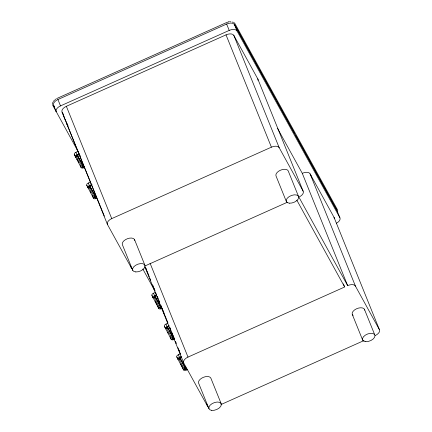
<?xml version="1.0" encoding="UTF-8"?>
<svg xmlns="http://www.w3.org/2000/svg" width="432" height="432" viewBox="0 0 432 432"><rect width="100%" height="100%" fill="white"/><g stroke="black" fill="none" stroke-linecap="round" stroke-linejoin="round"><path stroke-width="0.65" d="M77.377 155.309L76.561 156.697L77.377 155.309L82.76 165.067L83.273 165.083M89.786 186.019L89.246 186.586L89.705 186.014A1.723 1.431 -28.8 0 1 89.278 187.245L89.953 186.057L89.041 186.872L88.97 187.407L89.802 186.176M161.676 307.881L160.493 308.119L159.797 307.822L154.159 297.599L155.072 296.114L154.467 297.421L154.991 296.352L156.389 295.693M168.858 326.565L166.795 327.78L167.794 327.116L167.395 326.851L167.152 328.012L166.936 328.293L166.795 327.78L166.633 328.46L172.271 338.693L172.967 338.99L174.15 338.747M186.381 369.446L185.139 366.962L185.452 366.768L185.695 367.497L185.393 367.562L179.663 357.399L179.744 357.696A1.723 1.431 -28.8 0 1 179.318 358.933L180.112 357.507L179.005 359.095L184.642 369.328L185.344 369.625L186.527 369.382M77.08 156.244L77.296 155.299A1.723 1.431 -28.8 0 1 76.869 156.535L77.425 155.261M89.71 185.841L89.635 186.651M154.435 296.768C156.06 294.727 152.917 300.159 154.877 296.163A1.723 1.431 -28.8 0 1 154.467 297.427C154.937 295.931 154.445 297.211 154.975 296.201M167.465 326.781L167.378 327.375A1.723 1.431 -28.8 0 1 166.941 328.298L166.909 327.64L167.735 326.873M179.312 358.927C181.143 356.011 177.277 361.228 180.112 357.507M179.264 358.765L178.983 358.97L179.771 357.485L179.005 359.095M91.762 185.258C86.567 187.844 91.978 184.869 89.462 186.527L89.246 186.586M154.575 296.633C156.487 295.315 153.495 297.599 154.413 297.259M167.551 326.716L166.633 328.471L167.665 326.905M179.291 358.549L179.021 358.7L180.041 357.539M77.15 155.779L76.723 156.017L77.474 155.218M89.883 185.933L89.489 186.959M77.236 155.655L76.837 155.871L77.274 155.201L76.561 156.708L82.15 166.855L82.895 167.227L84.078 166.984M89.224 187.078L88.943 187.283L89.683 185.917L88.97 187.418L94.608 197.645L95.305 197.937L96.487 197.699M166.887 328.028L166.606 328.207L167.351 327.256L166.606 328.342L166.887 328.131M83.295 167.211C84.175 166.028 81.626 164.03 82.922 164.673C82.663 163.723 83.63 166.25 83.938 167.049M95.704 197.921L95.386 195.604L94.252 195.07M160.893 308.102C161.584 306.979 159.678 304.987 160.11 305.419M173.367 338.974C174.053 337.549 171.86 335.794 172.973 336.258M185.744 369.608L185.539 367.546L185.188 366.957L184.664 366.962L185.366 367.297L185.954 369.571M155.023 296.158L154.904 296.503L155.131 296.071M82.895 167.227L83.036 165.472L82.269 164.533L82.976 164.889L83.506 167.173M95.472 195.334L96.358 197.419L95.305 197.937C96.741 196.733 93.625 194.551 95.261 195.399C95.105 194.389 95.931 196.97 96.131 197.829M154.759 295.963L159.991 305.473C160.391 306.801 162.367 307.336 160.493 308.119C161.633 306.191 158.895 305.305 160.612 305.365M174.02 338.472L172.967 338.99C174.058 337.954 172.055 335.804 172.627 336.35M185.695 367.497L186.397 369.106L185.344 369.625C186.667 368.264 183.767 366.595 185.512 367.016M83.09 167.227C84.051 166.201 81.864 164.144 82.744 164.56M95.499 197.942L95.402 195.874L94.381 195.172L95.402 196.177L95.121 197.915M160.688 308.119L160.591 306.056L159.5 305.305M173.162 338.99L173.016 336.928L172.13 336.258L173.065 337.23L172.784 338.969M185.539 369.625L185.441 367.562L184.599 366.849L185.49 368.199L185.161 369.598M160.466 306.612L159.797 307.822L160.391 306.936L160.396 306.007L154.813 295.893M184.604 366.919L185.285 367.762A1.723 1.431 -30.4 0 1 184.864 369.004L184.642 369.328L185.242 368.442L185.225 367.486L182.11 362.335M83.063 164.619L83.948 166.709L83.16 166.903L82.415 166.606L82.777 165.089L77.468 155.628M95.418 197.613C94.084 197.51 96.088 195.88 94.802 195.291L89.57 185.782M173.081 338.666L172.487 338.369L172.908 337.127L172.195 336.177L172.994 336.436L173.794 338.882M185.452 369.295C184.491 369.29 185.026 367.573 185.819 367.799M179.523 358.641L179.804 357.448M77.339 155.353L77.225 155.936M52.547 102.584L52.418 104.463M179.264 358.663L178.983 358.841L179.982 357.577M89.705 186.014L89.548 186.316L89.748 186.068M154.942 296.249L154.678 297.14M77.312 155.401L76.534 156.573L76.815 156.368M89.224 186.975L88.949 187.153L89.689 186.203M167.351 327.256L167.297 327.704M167.384 327.164L166.639 328.072L166.914 327.915M161.104 308.07L160.493 305.321M76.631 156.163L76.891 156.038L76.54 156.438L76.815 156.26M154.899 296.023L154.17 297.194L154.44 297.049M82.717 167.2C84.04 165.926 81.513 164.349 83.144 164.835M160.315 308.097C161.741 307.093 159.16 304.943 160.245 305.473M167.346 327.305L167.125 327.58L167.503 326.749M179.501 358.209L179.728 357.561C179.096 358.83 179.658 358.355 179.879 357.377M167.125 327.958L167.476 327.299M82.55 167.162L82.949 165.456L82.247 164.527L82.939 165.769L82.409 167.103M94.959 197.872L95.359 196.166L94.468 195.21M160.148 308.054L160.547 306.347L159.57 305.354M172.622 338.926L173.021 337.219L172.044 336.226M184.999 369.56L185.436 368.188L184.756 366.952L185.387 368.167L184.858 369.5M77.209 155.714L76.567 156.303L76.842 156.152M89.618 186.43L88.976 187.018L89.251 186.867M167.4 327.289L167.049 327.499L167.378 327.375M179.993 357.745L179.669 358.333M94.819 197.813L95.348 196.484L94.9 195.377C94.397 194.702 96.449 196.787 95.915 197.888M160.007 307.994C160.742 307.341 160.79 305.354 159.516 305.44M172.481 338.866L173.011 337.538L172.336 336.301M82.512 164.527C82.625 164.155 83.781 166.088 83.722 167.119M160.661 305.516C159.521 305.624 161.422 305.91 161.32 308.011M184.923 367.022L185.479 367.276L186.17 369.517M82.291 167.022L82.901 165.748L82.42 164.608M94.7 197.737L95.305 196.457L95.018 195.512M159.889 307.919C161.725 306.893 158.825 305.062 160.439 305.429M172.363 338.791L172.908 337.851L172.849 336.857L167.54 327.397M184.739 369.419L185.285 368.485L185.247 367.513L179.912 358.025M154.413 297.157L154.138 297.335L154.823 296.833M77.053 155.812L79.353 154.548M94.673 195.372L95.153 195.275M159.862 305.554C160.515 304.684 161.368 306.828 160.434 306.256A1.723 1.431 -30.4 0 1 160.013 307.498L160.607 307.795M76.561 156.708L76.837 156.476M88.97 187.418L89.246 187.186M77.517 155.374C76.826 156.227 78.089 154.769 77.598 155.142C76.999 155.99 77.382 155.439 77.533 155.18M154.159 297.589L154.435 297.356M166.633 328.46L166.909 328.228M89.132 186.727L89.559 186.494M154.651 296.708L155.234 296.19M179.615 358.101L179.852 357.928M77.317 155.488L77.274 155.536M89.921 186.17L90.034 186.106M155.11 296.352L154.894 296.492M167.584 327.224L167.665 327.181M179.96 357.858L179.647 357.34L179.582 358.004L179.836 357.415M155.228 296.287L154.877 296.482L154.872 296.098M180.074 357.793L179.771 357.88M339.881 217.728L237.006 30.942A6.61 3.656 -22 0 0 229.208 30.418L60.502 105.899A6.61 3.656 -22 0 0 56.252 111.818L53.676 105.435A6.61 3.656 -22 0 1 57.926 99.522L226.633 24.035A6.61 3.656 -22 0 1 234.43 24.559L337.3 211.345L339.881 217.728A6.61 3.656 -22 0 1 336.398 223.263M132.565 269.033A6.61 3.656 -22 0 1 131.425 268.007L107.482 224.532L62.1 112.212A6.61 3.656 -22 0 1 66.355 106.294L226.022 34.857A6.61 3.656 -22 0 1 233.82 35.381L257.764 78.856L303.145 191.176A6.61 3.656 -22 0 1 298.89 197.089L347.668 285.655A6.323 3.499 -22 0 1 355.466 286.178L379.409 329.654A6.61 3.656 -22 0 1 375.16 335.567M84.051 167.751A2.479 1.372 -22 0 1 81.124 167.551L74.331 154.532A2.479 1.372 -22 0 1 75.924 152.318L78.079 151.351M75.362 157.086A2.479 1.372 -22 0 1 76.955 154.867L79.11 153.905M96.46 198.461A2.479 1.372 -22 0 1 93.533 198.266L86.74 185.247A2.479 1.372 -22 0 1 88.333 183.028L90.488 182.066M87.772 187.801A2.479 1.372 -22 0 1 89.365 185.582L92.054 184.378M95.683 195.799L95.17 195.777L89.624 185.711M107.482 224.532A6.61 3.656 -22 0 1 111.731 218.614L271.399 147.172A6.61 3.656 -22 0 1 279.196 147.701L303.145 191.176M144.752 266.058L287.28 202.284M161.649 308.642A2.479 1.372 -22 0 1 158.722 308.448L151.929 295.429A2.479 1.372 -22 0 1 153.522 293.209L155.677 292.248M152.96 297.983A2.479 1.372 -22 0 1 154.553 295.763L156.708 294.797M160.396 306.007L160.871 305.98L160.742 305.726M174.123 339.514A2.479 1.372 -22 0 1 171.196 339.32L164.403 326.3A2.479 1.372 -22 0 1 165.996 324.081L167.611 323.357M165.434 328.855A2.479 1.372 -22 0 1 167.027 326.635L169.182 325.669M173.345 336.852L172.681 336.566M187.574 369.668L186.5 370.148A2.479 1.372 -22 0 1 183.573 369.949L176.78 356.929A2.479 1.372 -22 0 1 178.373 354.715L180.522 353.749M177.811 359.483A2.479 1.372 -22 0 1 179.404 357.264L181.019 356.546M181.802 356.945L180.155 357.658M208.829 407.511A6.61 3.656 -22 0 1 207.695 406.485L183.751 363.01A6.61 3.656 -22 0 1 188.001 357.091L344.655 286.999L296.854 200.21M221.017 404.536L364.106 340.513M83.371 165.402L82.912 165.44L82.609 164.797M83.657 166.066L82.771 166.007M83.808 166.396L82.625 166.32M95.456 195.145L96.341 197.759M95.553 195.545L94.311 195.124M95.78 196.112L95.17 195.777M96.066 196.776L95.18 196.717M96.212 197.111L95.035 197.03M161.255 306.958L160.391 306.936M173.135 336.388L172.795 336.652L172.222 336.215M173.216 336.598C173.448 337.376 172.643 337.576 172.271 338.693L172.487 338.369A1.723 1.431 -30.4 0 0 172.908 337.127L167.287 326.765M172.697 338.083L173.875 338.164L172.838 337.77M185.593 367.232L185.074 367.222M186.106 368.464L185.242 368.442M186.251 368.793L185.074 368.717M83.511 165.726L82.841 165.683A1.723 1.431 -30.4 0 1 82.415 166.606L82.199 166.93L82.858 165.391M95.92 196.441L95.305 196.457L95.267 196.106M173.729 337.829L172.913 337.446M185.96 368.123L185.29 368.08M95.342 195.215L94.883 195.334M161.536 307.94L161.309 307.33L160.223 307.211M172.967 336.193L172.449 336.317M82.474 164.624L82.841 164.538M172.994 336.436L172.708 336.269M185.285 366.93L184.712 366.93M172.838 336.236L173.578 338.942M154.575 296.627L154.883 296.06M228.631 21.811L229.489 21.67M95.062 195.561L94.327 195.259L94.678 195.248M94.624 195.28L94.916 195.237M95.056 195.291L94.473 195.275M81.81 164.306L82.123 164.408L79.661 159.937M233.437 22.172L234.09 22.599M234.517 22.988L234.824 23.42M234.916 23.571L337.802 210.384M234.889 25.056L276.237 100.127M276.885 101.309L294.791 133.817M295.439 135L336.787 210.071A6.61 3.656 -22 0 1 336.965 210.514M277.576 128.461L302.287 173.335A6.323 3.499 -22 0 1 310.084 173.858L334.033 217.334L379.409 329.654M62.1 112.212L63.396 114.556M62.359 112.849L63.326 114.61M63.995 116.332L63.331 115.128L65.308 120.069M65.194 119.869L66.28 121.84M66.226 122.423L67.198 124.184M68.089 125.89L66.469 122.942L78.651 153.095L80.271 156.044M53.676 105.435L54.648 107.212M52.655 105.122L78.062 151.421M142.846 269.05L154.894 290.92M77.506 156.022L79.045 158.819M154.796 296.352L159.413 304.744M74.331 154.532L75.935 157.442M76.891 159.187L77.533 160.348M78.176 161.514L78.813 162.675M151.929 295.429L153.209 297.756M155.131 301.244L157.054 304.733M89.602 186.17L94.225 194.562M167.265 327.224L168.502 329.465M169.117 330.583L170.656 333.38M171.272 334.498L171.887 335.615M104.323 216.081L78.781 153.414M86.74 185.247L88.339 188.152M90.261 191.641L90.904 192.807M164.403 326.3L165.683 328.628M167.605 332.116L168.242 333.277M179.95 358.42L181.494 361.211M176.78 356.929L177.741 358.673M180.619 363.911L182.542 367.4M173.065 336.415L174.004 338.812M173.443 337.165L173.583 337.495M160.844 305.991L160.969 306.293M161.039 306.65L161.309 307.33M310.084 173.858L355.466 286.178M364.397 309.209L374.706 334.735M302.287 173.335L347.668 285.655M343.391 283.873L344.401 286.373M352.404 314.707L362.718 340.232M234.43 24.559L237.006 30.942M233.82 35.381L279.196 147.701M298.474 196.312L288.16 170.786A6.61 3.656 -22 0 0 280.357 170.262A6.61 3.656 -22 0 0 276.107 176.175L286.421 201.701M226.633 24.035L229.208 30.418M226.022 34.857L271.399 147.172M221.189 403.72L210.875 378.194A6.61 3.656 -22 0 0 203.332 377.336A6.61 3.656 -22 0 0 198.644 383.211L208.958 408.737M150.071 263.218L188.001 357.091M206.48 403.483L207.695 406.485M134.514 239.528L144.828 265.054M145.562 267.548L146.313 269.406M147.312 271.879L148.063 273.731M152.561 284.872L153.063 286.108M153.814 287.96L154.813 290.439M157.189 296.325L158.441 299.419M158.938 300.656L159.689 302.508M160.688 304.987L161.438 306.839M161.941 308.075L163.188 311.17M163.69 312.406L164.441 314.264M165.44 316.737L166.19 318.595M167.189 321.068L167.94 322.925M169.825 327.602L170.332 328.849M171.844 332.597L173.108 335.723M173.615 336.971L174.371 338.85M175.381 341.345L176.137 343.224M178.918 350.093L179.42 351.346M145.595 267.689L147.614 272.695M148.117 273.942L149.38 277.069M149.888 278.321L150.644 280.195M152.917 285.822L154.937 290.822M155.444 292.07L156.708 295.196M157.21 296.449L157.972 298.323M158.981 300.823L159.737 302.702M161.503 307.076L164.03 313.33M164.538 314.577L165.294 316.451M166.304 318.951L167.06 320.83M169.841 327.704L171.353 331.457M171.86 332.705L173.124 335.831M173.626 337.084L174.388 338.958M175.397 341.458L176.153 343.332M177.925 347.711L180.446 353.965M144.925 266.911L183.751 363.01M153.522 293.209L154.553 295.763M165.996 324.081L167.027 326.635M178.373 354.715L179.404 357.264M157.691 305.894L158.722 308.448M171.196 339.32L170.165 336.766A2.479 1.372 -22 0 0 170.413 337.046M182.747 367.907L183.573 369.949M132.781 270.448L122.467 244.917A6.61 3.656 -22 0 1 127.521 238.68A6.61 3.656 -22 0 1 134.768 240.451M66.355 106.294L111.731 218.614M130.415 265.507L131.425 268.007M57.926 99.522L60.502 105.899M75.924 152.318L76.955 154.867M88.333 183.028L89.365 185.582M80.303 165.51L81.124 167.551M93.533 198.266L92.502 195.712A2.479 1.372 -22 0 0 92.61 195.863M179.723 357.637L179.728 357.977M89.689 185.981L89.689 186.289M228.555 21.973A6.61 3.656 -22 0 0 226.114 22.761L57.407 98.242A6.61 3.656 -22 0 0 56.641 98.626M230.148 21.784A6.61 3.656 -22 0 1 230.893 21.8M232.222 22.037A6.61 3.656 -22 0 1 232.778 22.259M257.764 78.856A6.61 3.656 -22 0 1 257.985 80.293M337.3 211.345A6.61 3.656 -22 0 1 337.554 212.269M53.077 102.19A6.61 3.656 -22 0 1 53.325 101.644M53.671 101.093A6.61 3.656 -22 0 1 54.637 100.024M55.237 99.522A6.61 3.656 -22 0 1 55.912 99.052M353.095 315.436A6.61 3.656 -22 0 1 356.524 308.783A6.61 3.656 -22 0 1 364.678 310.122M334.033 217.334A6.61 3.656 -22 0 1 334.249 218.77M157.945 306.175A2.479 1.372 -22 0 1 157.799 306.045M310.279 175.246A6.61 3.656 -22 0 1 311.418 176.272M95.272 196.43L94.608 197.645L94.824 197.316A1.723 1.431 -30.4 0 0 95.251 196.393L95.272 196.43M135.799 271.933A6.61 3.656 -22 0 0 145.082 265.982A6.61 3.656 -22 0 0 135.529 265.34A6.61 3.656 -22 0 0 135.799 271.933M365.801 341.674A6.61 3.656 -22 0 0 374.992 335.648A6.61 3.656 -22 0 0 365.353 335.129A6.61 3.656 -22 0 0 365.801 341.674M211.756 410.384A6.61 3.656 -22 0 0 221.351 404.676A6.61 3.656 -22 0 0 212.112 403.623A6.61 3.656 -22 0 0 211.756 410.384M289.44 203.191A6.61 3.656 -22 0 0 298.723 197.235A6.61 3.656 -22 0 0 289.175 196.592A6.61 3.656 -22 0 0 289.44 203.191"/></g></svg>
